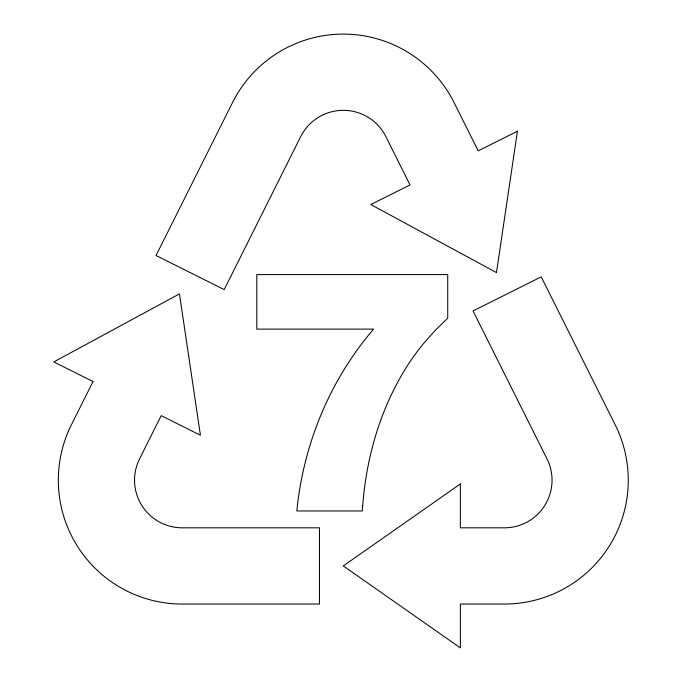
<?xml version="1.0" encoding="UTF-8"?>
<svg xmlns="http://www.w3.org/2000/svg" width="682" height="682" viewBox="0 0 682 682"><rect width="100%" height="100%" fill="white"/><g stroke="black" fill="none" stroke-linecap="round" stroke-linejoin="round"><path stroke-width="1.02" d="M362.688 505.763L362.27 510.946L296.815 510.946C303.473 444.195 329.815 380.13 373.574 329.116L256.807 329.116L256.807 274.573L447.724 274.573L447.724 318.179L435.875 329.747L425.048 341.776A227.191 227.191 0 0 0 406.438 367.206A263.721 263.721 0 0 0 396.924 383.693C376.873 421.331 365.927 463.351 362.688 505.763M517.442 131.217L496.479 272.587L370.803 204.532L410.035 184.916L385.901 136.656A47.638 47.638 0 0 0 300.685 136.656L224.199 289.628L156.025 255.537L232.511 102.564A123.86 123.86 0 0 1 454.076 102.564L478.21 150.833L517.442 131.217M93.016 381.553L71.397 424.792A123.86 123.86 0 0 0 182.179 604.039L319.474 604.039L319.474 527.817L182.179 527.817A47.638 47.638 0 0 1 139.571 458.875L161.191 415.645L200.423 435.252L179.46 293.891L53.784 361.937L93.016 381.553M460.359 483.956L343.293 565.924L460.359 647.9L460.359 604.039L504.399 604.039A123.86 123.86 0 0 0 615.19 424.792L541.218 276.841L473.044 310.932L547.015 458.875A47.638 47.638 0 0 1 504.399 527.817L460.359 527.817L460.359 483.956"/></g></svg>
